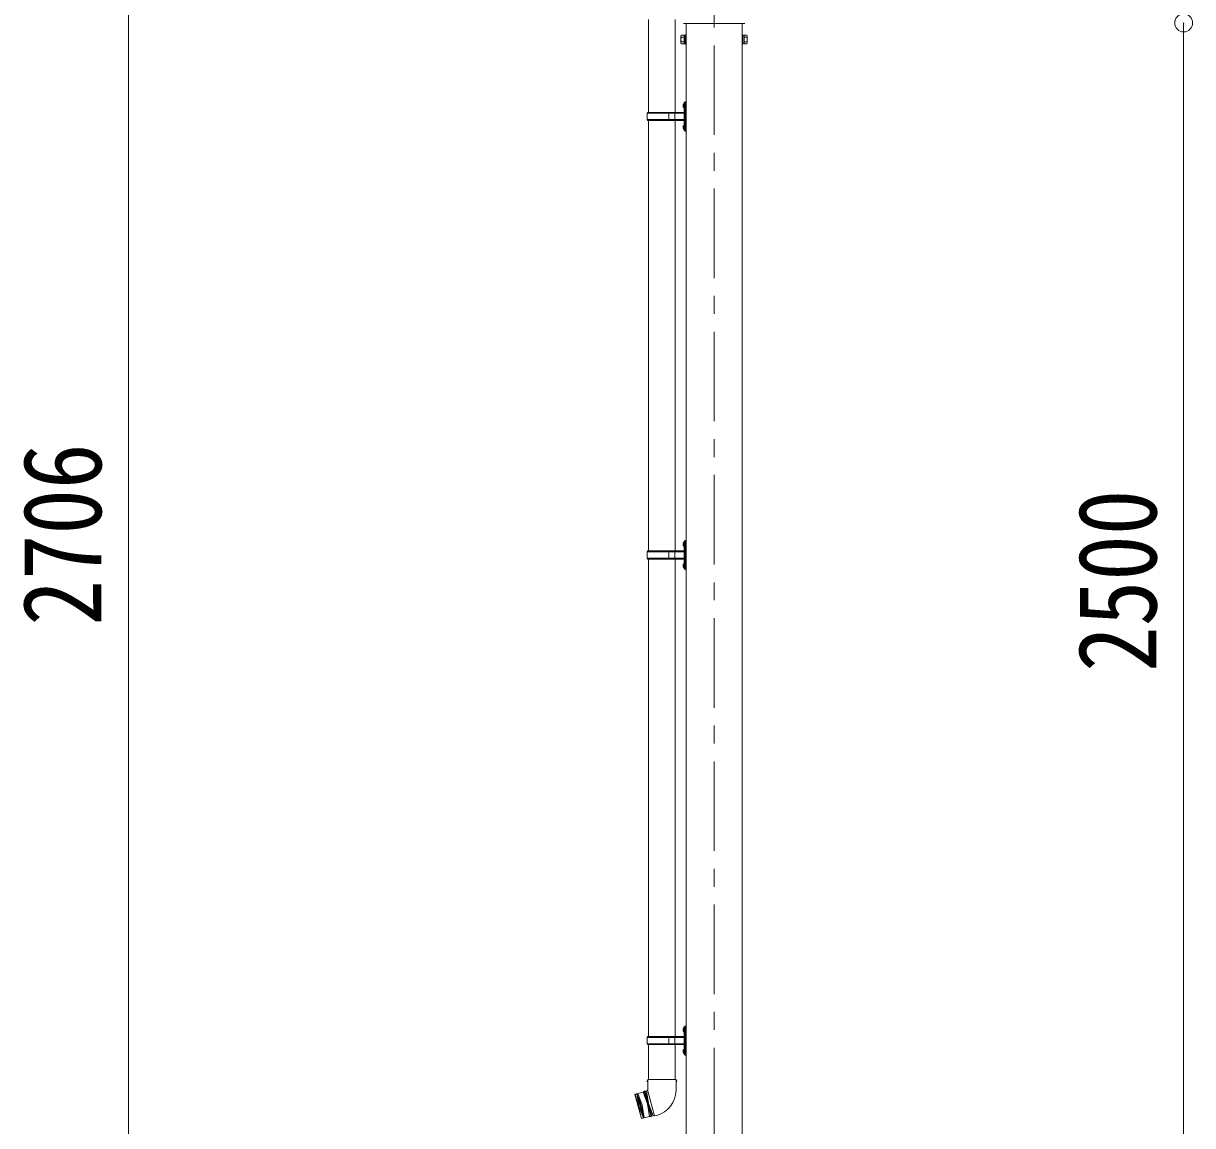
# Model space of a CAD drawing. Units: millimetres at full size, sheet at 1:40. Extents: x -11243 to 11243, y -7760 to 7760.
# Drawn here: x 1062 to 3675, y -4732 to -2269 of the extents above; entities that cross this region are included whole.
import ezdxf
from ezdxf.enums import TextEntityAlignment as Align

# ---------------------------------------------------------------- set-up
doc = ezdxf.new("R2010")
doc.units = ezdxf.units.MM
doc.header["$LTSCALE"] = 40
doc.header["$PDMODE"] = 32
doc.header["$PDSIZE"] = 40
doc.linetypes.add('CHAIN1', pattern=[8, 5, -1, 1, -1])
doc.layers.add('0-3_ELV2', color=7, linetype='Continuous', lineweight=9)
doc.layers.add('0-6_OTH_LINE', color=6, linetype='Continuous', lineweight=9)
doc.styles.add('ＭＳ ゴシック', font='')
doc.styles.get('ＭＳ ゴシック').set_extended_font_data('MS Gothic')

msp = doc.modelspace()

# ---------------------------------------------------------------- linework, layer by layer
at = {"layer": '0-3_ELV2', "color": 5, "linetype": 'CHAIN1'}
msp.add_line((2605.17, -1998.29), (2605.17, -5318.73), dxfattribs=at)
at = {"layer": '0-3_ELV2'}
for p, q in [((2458.82, -2260.78), (2458.82, -2468.12)), ((2518.52, -2260.78), (2518.52, -2468.12)), ((2536.37, -2450.97), (2538.42, -2451.97)), ((2537.64, -2448.97), (2538.27, -2448.97)), ((2537.64, -2448.97), (2537.64, -2457.27)), ((2538.27, -2448.97), (2538.67, -2449.37)), ((2538.42, -2451.97), (2539.03, -2453.12)), ((2540.67, -2444.62), (2538.67, -2446.62)), ((2538.67, -2446.62), (2538.67, -2507.62)), ((2540.67, -2444.62), (2540.67, -2509.62)), ((2540.67, -2444.62), (2542.67, -2444.62)), ((2542.67, -2509.62), (2542.67, -2444.62)), ((2455.67, -2470.12), (2456.67, -2468.12)), ((2455.67, -2484.12), (2455.67, -2470.12)), ((2504.17, -2470.12), (2455.67, -2470.12)), ((2538.17, -2468.12), (2456.67, -2468.12)), ((2504.17, -2486.12), (2504.17, -2468.12)), ((2504.92, -2468.12), (2506.92, -2470.12)), ((2538.17, -2470.12), (2506.92, -2470.12)), ((2517.3, -2470.12), (2515.3, -2468.12)), ((2517.3, -2484.12), (2517.3, -2470.12)), ((2537.64, -2457.27), (2538.27, -2457.27)), ((2455.67, -2484.12), (2456.67, -2486.12)), ((2504.17, -2484.12), (2455.67, -2484.12)), ((2456.67, -2486.12), (2538.17, -2486.12)), ((2458.82, -2486.12), (2458.82, -3448.11)), ((2504.92, -2486.12), (2506.92, -2484.12)), ((2538.17, -2484.12), (2506.92, -2484.12)), ((2517.3, -2484.12), (2515.3, -2486.12)), ((2518.52, -2486.12), (2518.52, -3448.11)), ((2536.37, -2498.97), (2538.42, -2499.97)), ((2537.64, -2496.97), (2538.27, -2496.97)), ((2537.64, -2496.97), (2537.64, -2505.27)), ((2537.64, -2505.27), (2538.27, -2505.27)), ((2538.27, -2496.97), (2538.27, -2505.27)), ((2538.27, -2496.97), (2538.67, -2497.37)), ((2538.27, -2505.27), (2538.67, -2504.87)), ((2538.42, -2499.97), (2539.03, -2501.12)), ((2538.67, -2507.62), (2540.67, -2509.62)), ((2542.67, -2509.62), (2540.67, -2509.62)), ((2455.67, -3450.12), (2456.67, -3448.12)), ((2538.17, -3448.12), (2456.67, -3448.12)), ((2504.17, -3466.12), (2504.17, -3448.12)), ((2504.92, -3448.12), (2506.92, -3450.12)), ((2517.3, -3450.12), (2515.3, -3448.12)), ((2536.37, -3430.97), (2538.42, -3431.97)), ((2537.64, -3428.97), (2538.27, -3428.97)), ((2537.64, -3428.97), (2537.64, -3437.27)), ((2537.64, -3437.27), (2538.27, -3437.27)), ((2538.27, -3428.97), (2538.67, -3429.37)), ((2538.42, -3431.97), (2539.03, -3433.12)), ((2540.67, -3424.62), (2538.67, -3426.62)), ((2538.67, -3426.62), (2538.67, -3487.62)), ((2540.67, -3424.62), (2540.67, -3489.62)), ((2540.67, -3424.62), (2542.67, -3424.62)), ((2542.67, -3489.62), (2542.67, -3424.62)), ((2455.67, -3464.12), (2455.67, -3450.12)), ((2504.17, -3450.12), (2455.67, -3450.12)), ((2455.67, -3464.12), (2456.67, -3466.12)), ((2504.17, -3464.12), (2455.67, -3464.12)), ((2456.67, -3466.12), (2538.17, -3466.12)), ((2458.82, -3466.11), (2458.82, -4533.12)), ((2504.92, -3466.12), (2506.92, -3464.12)), ((2538.17, -3450.12), (2506.92, -3450.12)), ((2538.17, -3464.12), (2506.92, -3464.12)), ((2517.3, -3464.12), (2515.3, -3466.12)), ((2517.3, -3464.12), (2517.3, -3450.12)), ((2518.52, -3466.11), (2518.52, -4533.12)), ((2536.37, -3478.97), (2538.42, -3479.97)), ((2537.64, -3476.97), (2538.27, -3476.97)), ((2537.64, -3476.97), (2537.64, -3485.27)), ((2537.64, -3485.27), (2538.27, -3485.27)), ((2538.27, -3476.97), (2538.27, -3485.27)), ((2538.27, -3476.97), (2538.67, -3477.37)), ((2538.27, -3485.27), (2538.67, -3484.87)), ((2538.42, -3479.97), (2539.03, -3481.12)), ((2538.67, -3487.62), (2540.67, -3489.62)), ((2542.67, -3489.62), (2540.67, -3489.62)), ((2536.37, -4515.97), (2538.42, -4516.97)), ((2537.64, -4513.97), (2538.27, -4513.97)), ((2537.64, -4513.97), (2537.64, -4522.27)), ((2538.27, -4513.97), (2538.67, -4514.37)), ((2538.42, -4516.97), (2539.03, -4518.12)), ((2540.67, -4509.62), (2538.67, -4511.62)), ((2538.67, -4511.62), (2538.67, -4572.62)), ((2540.67, -4509.62), (2540.67, -4574.62)), ((2540.67, -4509.62), (2542.67, -4509.62)), ((2542.67, -4574.62), (2542.67, -4509.62)), ((2455.67, -4535.12), (2456.67, -4533.12)), ((2455.67, -4549.12), (2455.67, -4535.12)), ((2504.17, -4535.12), (2455.67, -4535.12)), ((2538.17, -4533.12), (2456.67, -4533.12)), ((2504.17, -4551.12), (2504.17, -4533.12)), ((2504.92, -4533.12), (2506.92, -4535.12)), ((2538.17, -4535.12), (2506.92, -4535.12)), ((2517.3, -4535.12), (2515.3, -4533.12)), ((2517.3, -4549.12), (2517.3, -4535.12)), ((2537.64, -4522.27), (2538.27, -4522.27)), ((2455.67, -4549.12), (2456.67, -4551.12)), ((2504.17, -4549.12), (2455.67, -4549.12)), ((2456.67, -4551.12), (2538.17, -4551.12)), ((2458.82, -4551.12), (2458.82, -4628.99)), ((2504.92, -4551.12), (2506.92, -4549.12)), ((2538.17, -4549.12), (2506.92, -4549.12)), ((2517.3, -4549.12), (2515.3, -4551.12)), ((2518.52, -4551.12), (2518.52, -4628.99)), ((2536.37, -4563.97), (2538.42, -4564.97)), ((2537.64, -4561.97), (2538.27, -4561.97)), ((2537.64, -4561.97), (2537.64, -4570.27)), ((2537.64, -4570.27), (2538.27, -4570.27)), ((2538.27, -4561.97), (2538.27, -4570.27)), ((2538.27, -4561.97), (2538.67, -4562.37)), ((2538.27, -4570.27), (2538.67, -4569.87)), ((2538.42, -4564.97), (2539.03, -4566.12)), ((2538.67, -4572.62), (2540.67, -4574.62)), ((2542.67, -4574.62), (2540.67, -4574.62)), ((2456.97, -4628.99), (2455.27, -4633.49)), ((2457, -4633.99), (2455.27, -4633.49)), ((2520.37, -4628.99), (2456.97, -4628.99)), ((2456.97, -4628.99), (2457.11, -4652.23)), ((2520.37, -4628.99), (2520.22, -4653.99)), ((2428.39, -4662.51), (2428.74, -4661.9)), ((2428.39, -4662.51), (2442.7, -4715.93)), ((2446.61, -4657.11), (2428.74, -4661.9)), ((2443.31, -4716.28), (2428.74, -4661.9)), ((2432.61, -4660.87), (2447.18, -4715.25)), ((2437, -4688.83), (2432.61, -4660.87)), ((2434.54, -4660.35), (2449.11, -4714.73)), ((2444.72, -4686.76), (2434.54, -4660.35)), ((2449.25, -4655.37), (2446.61, -4657.11)), ((2449.25, -4655.37), (2451.18, -4654.85)), ((2464.34, -4711.69), (2449.25, -4655.37)), ((2454.15, -4654.32), (2451.18, -4654.85)), ((2451.18, -4654.85), (2466.27, -4711.17)), ((2457.04, -4653.54), (2454.15, -4654.32)), ((2454.15, -4654.32), (2458.73, -4683.01)), ((2457.11, -4652.23), (2456.72, -4652.34)), ((2456.72, -4652.34), (2472.33, -4710.58)), ((2437, -4688.83), (2447.18, -4715.25)), ((2444.72, -4686.76), (2449.11, -4714.73)), ((2469.11, -4710.15), (2458.73, -4683.01)), ((2443.31, -4716.28), (2442.7, -4715.93)), ((2461.18, -4711.5), (2443.31, -4716.28)), ((2464.34, -4711.69), (2461.18, -4711.5)), ((2464.34, -4711.69), (2466.27, -4711.17)), ((2469.11, -4710.15), (2466.27, -4711.17)), ((2472, -4709.37), (2469.11, -4710.15)), ((2472.33, -4710.58), (2477.24, -4709.26))]:
    msp.add_line(p, q, dxfattribs=at)
at = {"layer": '0-3_ELV2', "color": 4}
for p, q in [((2536.62, -2269.12), (2536.62, -2269.12)), ((2536.92, -2269.22), (2536.9, -2269.22)), ((2536.92, -2269.22), (2673.42, -2269.22)), ((2542.67, -2269.22), (2542.67, -5268.12)), ((2667.67, -2269.22), (2667.67, -5268.12)), ((2673.44, -2269.22), (2673.42, -2269.22)), ((2531.17, -2296.62), (2531.93, -2295.3)), ((2531.17, -2296.62), (2531.17, -2313.62)), ((2538.17, -2295.3), (2531.93, -2295.3)), ((2538.17, -2314.93), (2538.17, -2295.3)), ((2538.17, -2295.92), (2540.67, -2295.92)), ((2672.17, -2295.92), (2669.67, -2295.92)), ((2672.17, -2314.93), (2672.17, -2295.3)), ((2672.17, -2295.3), (2678.41, -2295.3)), ((2679.17, -2296.62), (2678.41, -2295.3)), ((2679.17, -2296.62), (2679.17, -2313.62)), ((2531.17, -2313.62), (2531.93, -2314.93)), ((2538.17, -2300.21), (2531.93, -2300.21)), ((2538.17, -2310.03), (2531.93, -2310.03)), ((2538.17, -2314.93), (2531.93, -2314.93)), ((2540.67, -2314.32), (2538.17, -2314.32)), ((2667.67, -2315.62), (2669.67, -2315.62)), ((2669.67, -2314.32), (2672.17, -2314.32)), ((2672.17, -2300.21), (2678.41, -2300.21)), ((2672.17, -2310.03), (2678.41, -2310.03)), ((2672.17, -2314.93), (2678.41, -2314.93)), ((2679.17, -2313.62), (2678.41, -2314.93))]:
    msp.add_line(p, q, dxfattribs=at)
for points in [[(2536.73, -2269.18), (2536.68, -2269.15), (2536.62, -2269.12)], [(2536.9, -2269.22), (2536.75, -2269.19), (2536.73, -2269.18)], [(2673.61, -2269.18), (2673.46, -2269.22), (2673.44, -2269.22)], [(2673.72, -2269.12), (2673.72, -2269.12), (2673.61, -2269.18)], [(2669.67, -2315.62), (2669.67, -2294.62), (2667.67, -2294.62)]]:
    msp.add_lwpolyline(points, dxfattribs=at)
msp.add_lwpolyline([(2540.67, -2315.62), (2540.67, -2294.62), (2542.67, -2294.62), (2542.67, -2315.62)], close=True, dxfattribs=at)
at = {"layer": '0-3_ELV2'}
for points in [[(2536.37, -2455.27), (2538.42, -2454.27), (2539.03, -2453.12)], [(2538.27, -2448.97), (2538.27, -2457.27), (2538.67, -2456.87)], [(2536.37, -2503.27), (2538.42, -2502.27), (2539.03, -2501.12)], [(2536.37, -3435.27), (2538.42, -3434.27), (2539.03, -3433.12)], [(2538.27, -3428.97), (2538.27, -3437.27), (2538.67, -3436.87)], [(2536.37, -3483.27), (2538.42, -3482.27), (2539.03, -3481.12)], [(2536.37, -4520.27), (2538.42, -4519.27), (2539.03, -4518.12)], [(2538.27, -4513.97), (2538.27, -4522.27), (2538.67, -4521.87)], [(2536.37, -4568.27), (2538.42, -4567.27), (2539.03, -4566.12)], [(2520.37, -4628.99), (2521.87, -4633.49), (2520.34, -4633.99)], [(2446.61, -4657.11), (2456.8, -4683.53), (2461.18, -4711.5)]]:
    msp.add_lwpolyline(points, dxfattribs=at)
at = {"layer": '0-3_ELV2', "color": 4}
for centre, radius, start, end in [((2535.52, -2297.76), 4.34, 145.61575, 214.38425), ((2674.83, -2297.76), 4.34, 325.61575, 34.38425), ((2547.41, -2305.12), 16.24, 162.41205, 197.58795), ((2535.52, -2312.48), 4.34, 145.61575, 214.38425), ((2662.93, -2305.12), 16.24, 342.41205, 17.58795), ((2674.83, -2312.48), 4.34, 325.61575, 34.38425)]:
    msp.add_arc(centre, radius, start, end, dxfattribs=at)
at = {"layer": '0-3_ELV2'}
for centre, radius, start, end in [((2541.97, -2453.12), 6, 136.21765, 223.78235), ((2538.17, -2467.62), 0.5, 270, 0), ((2538.17, -2469.62), 0.5, 270, 0), ((2541.97, -2501.12), 6, 136.21765, 223.78235), ((2538.17, -2484.62), 0.5, 0, 90), ((2538.17, -2486.62), 0.5, 0, 90), ((2541.97, -3433.12), 6, 136.21765, 223.78235), ((2538.17, -3447.62), 0.5, 270, 0), ((2538.17, -3449.62), 0.5, 270, 0), ((2538.17, -3464.62), 0.5, 0, 90), ((2538.17, -3466.62), 0.5, 0, 90), ((2541.97, -3481.12), 6, 136.21765, 223.78235), ((2541.97, -4518.12), 6, 136.21765, 223.78235), ((2538.17, -4532.62), 0.5, 270, 0), ((2538.17, -4534.62), 0.5, 270, 0), ((2541.97, -4566.12), 6, 136.21765, 223.78235), ((2538.17, -4549.62), 0.5, 0, 90), ((2538.17, -4551.62), 0.5, 0, 90), ((2462.23, -4653.24), 58, 285, 359.65623)]:
    msp.add_arc(centre, radius, start, end, dxfattribs=at)
at = {"layer": '0-3_ELV2', "color": 6}
msp.add_point((3654.56, -2268.12), dxfattribs=at)
at = {"layer": '0-6_OTH_LINE'}
for p, q in [((1296.7, -4768.12), (1296.7, -2061.88)), ((3654.56, -2268.12), (3654.56, -4768.12))]:
    msp.add_line(p, q, dxfattribs=at)

# ---------------------------------------------------------------- texts
at = {"layer": '0-3_ELV2', "style": 'ＭＳ ゴシック', "width": 0.85}
for s, p in [('2706', (1288.7, -3615)), ('2500', (3646.56, -3718.12))]:
    msp.add_text(s, height=176, rotation=90, dxfattribs=at).set_placement(p, align=Align.BOTTOM_LEFT)

doc.saveas('drawing.dxf')
